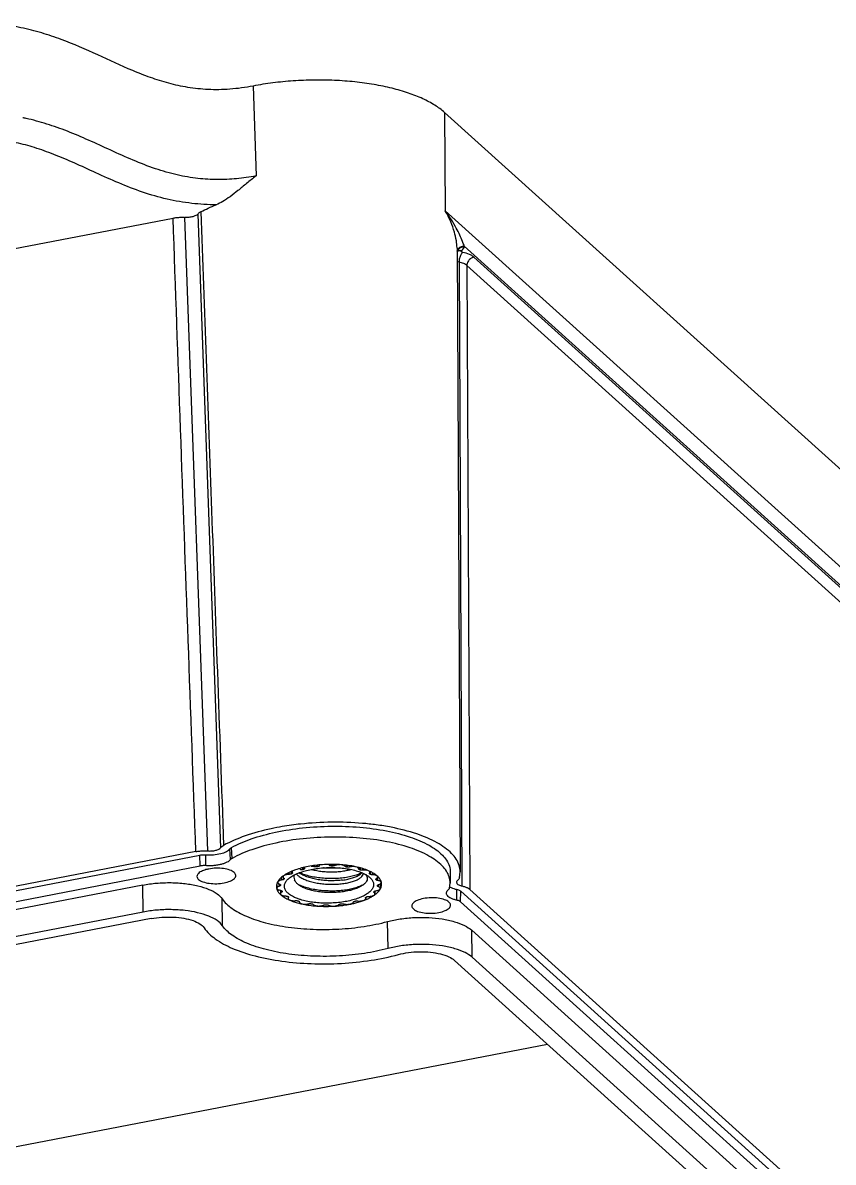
# Model space of a CAD drawing. Header units: millimetres. Extents: x 306 to 1885, y 393 to 1000.
# Drawn here: x 551.2 to 593, y 658.3 to 717 of the extents above; entities that cross this region are included whole.
import ezdxf

# ---------------------------------------------------------------- set-up
doc = ezdxf.new("R2010")
doc.units = ezdxf.units.MM

# ---------------------------------------------------------------- blocks, each defined once
blk = doc.blocks.new('u51')
at = {"color": 7}
for p, q in [((-57.861, 16.079), (-23.443, -14.957)), ((-56.988, 16.263), (-22.54, -14.8)), ((-22.858, -18.37), (-60.184, 15.288)), ((-22.852, -17.816), (-60.178, 15.842)), ((-60.651, 15.197), (-23.327, -18.46)), ((-57.863, 14.71), (-23.422, -16.348)), ((0.847, -5.044), (-27.337, -10.474)), ((-6.909, -16.952), (49.82, -6.021)), ((-6.49, -17.291), (50.169, -6.374)), ((53.953, -7.451), (-9.433, -19.664)), ((53.975, -8.008), (-9.412, -20.222)), ((-9.207, -20.404), (54.175, -8.191)), ((-6.475, -18.681), (50.24, -7.753)), ((-23.443, -14.957), (-23.422, -16.348)), ((-19.112, -15.411), (-19.082, -16.8)), ((-63.32, -16.223), (-22.055, -53.433)), ((-61.442, -16.974), (-23.038, -51.604)), ((-10.577, -16.586), (-10.564, -17.972)), ((-60.731, -17.499), (-23.537, -51.038)), ((-60.372, -17.068), (-23.178, -50.607)), ((-6.49, -17.291), (-6.475, -18.681)), ((-22.852, -17.816), (-22.858, -18.37)), ((-22.657, -17.901), (-22.655, -18.458)), ((-17.959, -18.042), (-17.96, -17.991)), ((-17.96, -17.991), (-17.951, -18.025)), ((-17.954, -18.034), (-17.954, -18.014)), ((-14.539, -17.817), (-14.539, -17.814)), ((-14.539, -17.816), (-14.539, -17.814)), ((-14.539, -17.817), (-14.539, -17.816)), ((-13.981, -18.033), (-13.98, -18.071)), ((-13.962, -18.084), (-13.965, -17.992)), ((-13.962, -18.085), (-13.964, -18.084)), ((-23.178, -50.607), (-23.327, -18.46)), ((-22.772, -50.781), (-22.921, -18.635)), ((-22.321, -19.328), (-22.313, -18.777)), ((-22.274, -18.514), (-22.313, -18.779)), ((-18.705, -18.739), (-18.71, -18.512)), ((-18.607, -18.696), (-18.61, -18.6)), ((-18.562, -18.643), (-18.562, -18.647)), ((-18.432, -18.37), (-18.436, -18.23)), ((-18.394, -18.347), (-18.396, -18.289)), ((-13.651, -18.363), (-13.656, -18.349)), ((-13.626, -18.312), (-13.625, -18.39)), ((-13.575, -18.686), (-13.575, -18.681)), ((-13.574, -18.672), (-13.573, -18.694)), ((-13.561, -18.41), (-13.565, -18.235)), ((-13.511, -18.625), (-13.509, -18.737)), ((-13.376, -18.679), (-13.38, -18.519)), ((-22.789, -19.052), (-22.831, -19.36)), ((-22.667, -51.504), (-22.831, -19.358)), ((-18.571, -19.084), (-18.575, -18.918)), ((-18.492, -19.002), (-18.493, -18.956)), ((-18.487, -18.966), (-18.482, -18.98)), ((-18.487, -18.966), (-18.486, -18.992)), ((-18.292, -19.318), (-18.295, -19.212)), ((-18.183, -19.368), (-18.186, -19.237)), ((-18.173, -19.245), (-18.171, -19.325)), ((-18.172, -19.373), (-18.173, -19.337)), ((-14.258, -19.079), (-14.288, -18.956)), ((-14.177, -19.338), (-14.186, -19.304)), ((-14.176, -19.388), (-14.177, -19.338)), ((-14.148, -19.375), (-14.151, -19.265)), ((-14.136, -19.257), (-14.133, -19.368)), ((-14.019, -19.233), (-14.017, -19.314)), ((-13.748, -19.033), (-13.75, -18.989)), ((-13.741, -18.98), (-13.739, -19.04)), ((-13.701, -19.124), (-13.702, -19.099)), ((-13.646, -18.943), (-13.643, -19.075)), ((-17.795, -19.527), (-17.797, -19.451)), ((-17.669, -19.558), (-17.672, -19.461)), ((-17.653, -19.467), (-17.651, -19.562)), ((-17.598, -19.512), (-17.598, -19.513)), ((-17.598, -19.513), (-17.598, -19.515)), ((-17.597, -19.576), (-17.598, -19.515)), ((-17.128, -19.675), (-17.13, -19.614)), ((-16.999, -19.689), (-17.001, -19.608)), ((-16.978, -19.611), (-16.976, -19.691)), ((-16.89, -19.647), (-16.889, -19.7)), ((-16.357, -19.739), (-16.358, -19.683)), ((-16.237, -19.737), (-16.238, -19.662)), ((-16.214, -19.662), (-16.212, -19.737)), ((-16.101, -19.685), (-16.1, -19.736)), ((-15.558, -19.708), (-15.559, -19.653)), ((-15.458, -19.695), (-15.46, -19.618)), ((-15.436, -19.616), (-15.434, -19.692)), ((-15.309, -19.623), (-15.308, -19.676)), ((-14.808, -19.586), (-14.809, -19.526)), ((-14.738, -19.568), (-14.74, -19.481)), ((-14.72, -19.476), (-14.718, -19.562)), ((-14.592, -19.467), (-14.59, -19.529)), ((-9.727, -19.681), (-9.718, -20.239)), ((-9.433, -19.664), (-9.412, -20.222)), ((-11.072, -20.056), (-11.042, -20.611)), ((-10.999, -19.999), (-10.966, -20.551)), ((-9.819, -20.439), (-8.638, -53.09)), ((-9.301, -53.255), (-10.484, -20.606)), ((-63.286, -21.291), (-22.022, -58.501)), ((3.428, -50.847), (-8.034, -53.056)), ((-22.022, -58.501), (-22.055, -53.433)), ((-12.163, -59.858), (-12.309, -55.226))]:
    blk.add_line(p, q, dxfattribs=at)
for centre, radius, start, end in [((-15.975, -23.895), 6.312, 95.55841, 97.84596), ((-15.94, -24.249), 6.667, 93.96098, 95.564), ((-15.93, -24.371), 6.789, 90.90154, 93.9699), ((-15.931, -24.304), 6.722, 88.70465, 90.90028), ((-15.93, -24.256), 6.674, 87.4049, 88.70362), ((-15.923, -24.107), 6.526, 86.26495, 87.40803), ((-15.909, -23.89), 6.308, 85.36693, 86.26338), ((-15.89, -23.659), 6.076, 83.86334, 85.37048), ((-17.53, -19.442), 1.551, 123.45521, 125.62317), ((-17.329, -19.748), 1.918, 121.14111, 123.43477), ((-17.098, -20.131), 2.364, 116.57901, 121.13692), ((-16.915, -20.497), 2.774, 112.67151, 116.5774), ((-16.973, -20.103), 2.277, 116.43508, 116.87039), ((-16.688, -21.04), 3.362, 109.3671, 112.6699), ((-16.468, -21.663), 4.023, 105.8115, 109.38226), ((-16.295, -22.273), 4.657, 103.03591, 105.81973), ((-16.299, -21.907), 4.206, 105.13234, 105.42148), ((-16.124, -23.006), 5.409, 100.87887, 103.04284), ((-16.033, -23.476), 5.888, 97.83877, 100.88661), ((-15.981, -23.495), 5.827, 96.86952, 97.10218), ((-15.942, -23.899), 6.232, 89.60792, 89.83039), ((-15.844, -23.247), 5.662, 80.3217, 83.88543), ((-15.855, -22.852), 5.181, 82.03487, 82.28649), ((-15.744, -22.659), 5.065, 78.56532, 80.31259), ((-15.64, -22.139), 4.535, 77.00332, 78.5587), ((-15.559, -21.788), 4.175, 75.61604, 76.9994), ((-15.429, -21.298), 3.668, 71.25918, 75.67378), ((-15.448, -21.005), 3.288, 72.62142, 72.96215), ((-15.22, -20.68), 3.016, 68.20114, 71.24613), ((-15.046, -20.241), 2.543, 65.3918, 68.17971), ((-14.956, -20.042), 2.325, 64.20856, 65.36459), ((-14.759, -19.405), 1.542, 58.40494, 58.87779), ((-18.365, -18.713), 0.416, 182.22666, 185.75906), ((-18.325, -18.709), 0.457, 185.82094, 193.02992), ((-18.173, -18.783), 0.62, 153.16482, 154.29163), ((-18.125, -18.808), 0.674, 148.35137, 153.11371), ((-18.039, -18.861), 0.775, 142.66975, 148.33001), ((-18.154, -18.717), 0.414, 170.33978, 171.69664), ((-17.732, -18.988), 0.922, 135.34723, 136.14234), ((-17.167, -19.886), 1.363, 117.50575, 120.34263), ((-15.429, -20.598), 2.112, 62.81075, 66.63079), ((-14.142, -18.69), 0.59, 32.55864, 33.62929), ((-13.983, -18.612), 0.414, 350.33978, 351.69664), ((-13.666, -19.036), 0.635, 80.50548, 80.64007), ((-13.941, -18.557), 0.594, 333.12703, 337.55547), ((-13.864, -18.632), 0.51, 12.99078, 17.80915), ((-13.836, -18.625), 0.481, 11.5219, 12.95711), ((-13.755, -18.614), 0.399, 350.19014, 357.45977), ((-13.748, -18.615), 0.392, 357.5496, 2.23574), ((-18.701, -18.809), 0.0566, 173.06532, 180.57844), ((-18.006, -18.525), 0.832, 224.71309, 225.66537), ((-18.515, -19.092), 0.0568, 181.50532, 194.87758), ((-17.995, -18.639), 0.59, 212.55864, 213.62929), ((-17.23, -17.387), 2.213, 242.78286, 244.21007), ((-17.377, -17.921), 1.544, 238.40515, 238.96901), ((-15.5, -21.432), 2.323, 65.56076, 67.16019), ((-15.246, -20.327), 1.247, 54.67484, 58.24147), ((-14.537, -19.086), 0.279, 359.454, 1.29108), ((-14.542, -19.086), 0.284, 357.76236, 359.45438), ((-15.165, -17.226), 2.277, 296.43508, 296.87039), ((-14.406, -18.341), 0.922, 315.34723, 316.14234), ((-14.487, -18.054), 1.345, 306.30573, 306.96847), ((-17.197, -17.318), 2.29, 244.20448, 244.6076), ((-16.69, -16.324), 3.288, 252.62142, 252.96215), ((-16.283, -14.477), 5.181, 262.03487, 262.28649), ((-16.196, -13.43), 6.232, 269.60792, 269.83039), ((-16.156, -13.833), 5.827, 276.86952, 277.10218), ((-15.838, -15.421), 4.206, 285.13234, 285.42148), ((-15.339, -16.561), 3.069, 292.35741, 292.72857), ((-10.204, -17.76), 1.78, 280.89781, 283.66236), ((-21.744, -51.841), 1.315, 167.67984, 169.62876), ((-19.274, -50.402), 3.951, 197.71662, 198.14207), ((-22.833, -51.094), 0.28, 292.9003, 306.55633), ((-22.992, -51.246), 0.345, 328.29827, 342.34458), ((-22.98, -51.206), 0.34, 328.20404, 338.28288), ((2.25, -46.136), 12.354, 257.32565, 257.77075), ((2.238, -46.193), 12.296, 257.7708, 258.14987)]:
    blk.add_arc(centre, radius, start, end, dxfattribs=at)
for points, start_tangent, end_tangent in [([(-9.636, -16.479), (-10.207, -15.911), (-11.099, -15.419), (-12.264, -15.028), (-13.638, -14.761), (-15.147, -14.631), (-16.707, -14.646), (-18.235, -14.806), (-19.646, -15.1)], (-0.556543, 0.830819), (-0.965559, -0.260185)), ([(-23.443, -14.957), (-23.078, -15.198), (-22.558, -15.4), (-21.926, -15.541), (-21.237, -15.613), (-20.499, -15.616), (-19.768, -15.545), (-19.112, -15.411)], (0.742655, -0.669674), (0.966146, 0.257996)), ([(-19.646, -15.1), (-20.161, -15.202), (-20.737, -15.244), (-21.301, -15.219), (-21.816, -15.131), (-22.246, -14.985), (-22.54, -14.8)], (-0.965559, -0.260185), (-0.742656, 0.669674)), ([(-19.112, -15.411), (-17.905, -15.161), (-16.607, -15.028), (-15.277, -15.016), (-13.995, -15.126), (-12.826, -15.353), (-11.831, -15.685), (-11.07, -16.102), (-10.577, -16.586)], (0.966146, 0.257996), (0.56344, -0.826157)), ([(-19.082, -16.8), (-19.738, -16.935), (-20.47, -17.006), (-21.21, -17.004), (-21.9, -16.933), (-22.534, -16.792), (-23.056, -16.59), (-23.422, -16.348)], (-0.965681, -0.259733), (-0.742655, 0.669674)), ([(-10.564, -17.972), (-11.053, -17.488), (-11.81, -17.071), (-12.803, -16.738), (-13.971, -16.511), (-15.252, -16.401), (-16.582, -16.414), (-17.877, -16.549), (-19.082, -16.8)], (-0.557974, 0.829858), (-0.965681, -0.259733)), ([(-10.577, -16.586), (-10.307, -16.848), (-9.869, -17.079), (-9.3, -17.257), (-8.65, -17.369), (-7.927, -17.414), (-7.184, -17.387), (-6.49, -17.291)], (0.56344, -0.826157), (0.981939, 0.189198)), ([(-6.909, -16.952), (-7.462, -17.023), (-8.048, -17.028), (-8.595, -16.968), (-9.062, -16.848), (-9.419, -16.68), (-9.636, -16.479)], (-0.981939, -0.189198), (-0.556543, 0.830819)), ([(-21.731, -17.268), (-22.052, -17.363), (-22.264, -17.498), (-22.334, -17.653)], (-0.981939, -0.189198), (0.040513, -0.999179)), ([(-20.335, -17.605), (-20.335, -17.599), (-20.417, -17.449), (-20.638, -17.326), (-20.966, -17.248), (-21.35, -17.228), (-21.731, -17.268)], (0.004111, 0.999992), (-0.981939, -0.189198)), ([(-20.938, -17.984), (-20.617, -17.889), (-20.405, -17.754), (-20.335, -17.605)], (0.981939, 0.189198), (0.004111, 0.999992)), ([(-16.036, -17.644), (-16.092, -17.622), (-16.162, -17.606), (-16.24, -17.598), (-16.322, -17.598), (-16.402, -17.607), (-16.474, -17.624), (-16.534, -17.647), (-16.578, -17.676)], (-0.881734, 0.471748), (-0.75116, -0.660121)), ([(-15.247, -17.682), (-15.282, -17.653), (-15.335, -17.629), (-15.402, -17.612), (-15.479, -17.602), (-15.561, -17.601), (-15.641, -17.608), (-15.716, -17.623), (-15.779, -17.645)], (-0.630583, 0.776122), (-0.9122, -0.409745)), ([(-22.852, -17.816), (-22.803, -17.85), (-22.737, -17.879), (-22.657, -17.901)], (0.742655, -0.669674), (0.9772, -0.212321)), ([(-22.657, -17.901), (-22.494, -17.944), (-22.356, -17.999), (-22.247, -18.064), (-22.17, -18.137), (-22.131, -18.214), (-22.125, -18.262)], (0.9772, -0.212321), (-0.012256, -0.999925)), ([(-22.334, -17.653), (-22.252, -17.803), (-22.03, -17.926), (-21.703, -18.004), (-21.319, -18.024), (-20.938, -17.984)], (0.040513, -0.999179), (0.981939, 0.189198)), ([(-18.434, -18.181), (-18.57, -18.295)], (-0.812556, -0.582883), (-0.71401, -0.700135)), ([(-18.119, -18.096), (-18.2, -18.102), (-18.276, -18.116), (-18.341, -18.137), (-18.392, -18.163), (-18.424, -18.194), (-18.436, -18.227), (-18.436, -18.23)], (-0.999837, -0.018034), (0.032766, -0.999463)), ([(-18.13, -19.112), (-18.179, -19.071), (-18.296, -18.937), (-18.358, -18.797), (-18.364, -18.653), (-18.313, -18.51), (-18.206, -18.37), (-18.048, -18.238), (-17.958, -18.18)], (-0.785794, 0.618488), (0.859496, 0.511142)), ([(-18.002, -18.072), (-18.035, -18.085), (-18.075, -18.093), (-18.119, -18.096)], (-0.892024, -0.451987), (-0.999837, -0.018034)), ([(-17.958, -18.043), (-17.963, -18.049), (-17.986, -18.064)], (-0.603815, -0.797124), (-0.895433, -0.445197)), ([(-17.546, -17.862), (-17.626, -17.857), (-17.708, -17.861), (-17.785, -17.874), (-17.853, -17.893), (-17.907, -17.919), (-17.943, -17.949), (-17.959, -17.981), (-17.96, -17.991)], (-0.993815, 0.111051), (0.031919, -0.99949)), ([(-17.958, -18.18), (-17.84, -18.116), (-17.589, -18.007), (-17.3, -17.915), (-16.981, -17.841)], (0.859496, 0.511142), (0.981939, 0.189198)), ([(-17.952, -18.031), (-17.958, -18.043)], (-0.228814, -0.97347), (-0.603815, -0.797124)), ([(-17.951, -18.025), (-17.952, -18.031)], (0.027676, -0.999617), (-0.228814, -0.97347)), ([(-17.417, -17.853), (-17.458, -17.861), (-17.502, -17.864), (-17.546, -17.862)], (-0.963994, -0.265923), (-0.993815, 0.111051)), ([(-17.328, -17.802), (-17.34, -17.82), (-17.363, -17.835), (-17.397, -17.847)], (-0.289178, -0.957275), (-0.965324, -0.261055)), ([(-16.828, -17.706), (-16.9, -17.692), (-16.979, -17.686), (-17.061, -17.688), (-17.14, -17.698), (-17.21, -17.717), (-17.267, -17.741), (-17.308, -17.77), (-17.328, -17.802)], (-0.964741, 0.263202), (-0.289178, -0.957275)), ([(-16.981, -17.841), (-16.64, -17.788), (-16.284, -17.756), (-15.924, -17.747), (-15.566, -17.76), (-15.222, -17.795), (-14.898, -17.852), (-14.602, -17.928), (-14.535, -17.95)], (0.981939, 0.189198), (0.947804, -0.318854)), ([(-16.701, -17.713), (-16.745, -17.716), (-16.789, -17.714), (-16.828, -17.706)], (-0.992327, -0.123641), (-0.964741, 0.263202)), ([(-16.578, -17.676), (-16.603, -17.691), (-16.637, -17.703), (-16.678, -17.71)], (-0.75116, -0.660121), (-0.992821, -0.119611)), ([(-15.923, -17.667), (-15.966, -17.664), (-16.005, -17.656), (-16.036, -17.644)], (-0.999996, 0.002961), (-0.881734, 0.471748)), ([(-15.779, -17.645), (-15.813, -17.657), (-15.855, -17.664), (-15.899, -17.667)], (-0.9122, -0.409745), (-0.999977, 0.006844)), ([(-15.159, -17.718), (-15.198, -17.71), (-15.228, -17.698), (-15.247, -17.682)], (-0.990951, 0.134223), (-0.630583, 0.776122)), ([(-15.008, -17.715), (-15.049, -17.722), (-15.093, -17.724), (-15.137, -17.721)], (-0.971919, -0.235315), (-0.990352, 0.138574)), ([(-14.539, -17.814), (-14.549, -17.784), (-14.58, -17.754), (-14.629, -17.729), (-14.694, -17.71), (-14.769, -17.699), (-14.85, -17.696), (-14.932, -17.701), (-15.008, -17.715)], (-0.029555, 0.999563), (-0.971919, -0.235315)), ([(-14.533, -17.833), (-14.539, -17.817)], (-0.591737, 0.806131), (-0.030554, 0.999533)), ([(-14.535, -17.95), (-14.343, -18.023), (-14.127, -18.134), (-13.958, -18.258), (-13.841, -18.391), (-13.779, -18.532), (-13.774, -18.676), (-13.825, -18.819), (-13.931, -18.959), (-13.988, -19.012)], (0.947804, -0.318854), (-0.755143, -0.65556)), ([(-14.484, -17.862), (-14.514, -17.849), (-14.533, -17.833)], (-0.956109, 0.293012), (-0.591737, 0.806131)), ([(-14.341, -17.878), (-14.385, -17.879), (-14.428, -17.876), (-14.466, -17.867)], (-0.995189, -0.097977), (-0.954349, 0.298693)), ([(-13.965, -17.992), (-13.971, -17.968), (-13.998, -17.938), (-14.043, -17.912), (-14.105, -17.892), (-14.179, -17.879), (-14.259, -17.874), (-14.341, -17.878)], (-0.038399, 0.999263), (-0.995189, -0.097977)), ([(-13.988, -18.053), (-13.988, -18.051), (-13.981, -18.033)], (-0.038456, 0.99926), (0.632691, 0.774404)), ([(-13.964, -18.084), (-13.983, -18.068), (-13.988, -18.053)], (-0.856877, 0.515521), (-0.038456, 0.99926)), ([(-13.981, -18.033), (-13.965, -18.001), (-13.965, -17.992)], (0.632691, 0.774404), (-0.038399, 0.999263)), ([(-13.842, -18.117), (-13.885, -18.113), (-13.923, -18.105), (-13.951, -18.092)], (-0.999608, 0.027997), (-0.851762, 0.523929)), ([(-13.757, -18.051), (-13.944, -17.949)], (-0.850676, 0.52569), (-0.90035, 0.435167)), ([(-13.565, -18.235), (-13.569, -18.218), (-13.591, -18.187), (-13.633, -18.16), (-13.692, -18.138), (-13.763, -18.124), (-13.842, -18.117)], (-0.026693, 0.999644), (-0.999608, 0.027997)), ([(-13.627, -18.141), (-13.757, -18.051)], (-0.785818, 0.618458), (-0.850676, 0.52569)), ([(-13.545, -18.214), (-13.627, -18.141)], (-0.708834, 0.705376), (-0.785818, 0.618458)), ([(-6.475, -18.681), (-7.177, -18.778), (-7.931, -18.804), (-8.662, -18.756), (-9.316, -18.639), (-9.876, -18.46), (-10.298, -18.233), (-10.564, -17.972)], (-0.981939, -0.189198), (-0.557974, 0.829858)), ([(-22.921, -18.635), (-23.088, -18.589), (-23.225, -18.53), (-23.327, -18.46)], (-0.9772, 0.212321), (-0.742655, 0.669674)), ([(-22.644, -18.822), (-22.665, -18.76), (-22.763, -18.687), (-22.921, -18.635)], (-0.047614, 0.998866), (-0.9772, 0.212321)), ([(-22.655, -18.458), (-22.738, -18.435), (-22.806, -18.405), (-22.858, -18.37)], (-0.9772, 0.212321), (-0.742655, 0.669674)), ([(-22.495, -18.501), (-22.655, -18.458)], (-0.950862, 0.309614), (-0.9772, 0.212321)), ([(-22.36, -18.555), (-22.495, -18.501)], (-0.900212, 0.435452), (-0.950862, 0.309614)), ([(-22.285, -18.596), (-22.358, -18.555), (-22.36, -18.555)], (-0.843427, 0.537244), (-0.900212, 0.435452)), ([(-22.311, -18.779), (-22.264, -19.102), (-21.905, -19.668), (-21.222, -20.175), (-20.245, -20.6), (-19.043, -20.914), (-17.663, -21.104), (-16.206, -21.156), (-14.729, -21.069), (-13.337, -20.848), (-12.091, -20.503), (-11.072, -20.056)], (-0.00701, -0.999975), (0.875395, 0.483409)), ([(-22.231, -18.452), (-22.251, -18.472), (-22.266, -18.493), (-22.274, -18.514)], (-0.757605, -0.652714), (-0.268751, -0.96321)), ([(-22.125, -18.262), (-22.128, -18.295), (-22.161, -18.375), (-22.231, -18.452)], (-0.012256, -0.999925), (-0.757605, -0.652714)), ([(-18.732, -18.514), (-18.781, -18.698), (-18.781, -18.73)], (-0.433745, -0.901036), (0.038564, -0.999256)), ([(-18.626, -18.703), (-18.686, -18.727), (-18.729, -18.755), (-18.753, -18.787), (-18.757, -18.802)], (-0.956097, -0.29305), (-0.120069, -0.992766)), ([(-18.491, -18.386), (-18.565, -18.402), (-18.628, -18.424), (-18.675, -18.452), (-18.703, -18.483), (-18.71, -18.512)], (-0.989319, -0.145765), (0.01242, -0.999923)), ([(-18.71, -18.512), (-18.71, -18.515), (-18.696, -18.547), (-18.662, -18.576), (-18.61, -18.6)], (0.01242, -0.999923), (0.943775, -0.330589)), ([(-18.57, -18.295), (-18.656, -18.391)], (-0.71401, -0.700135), (-0.605529, -0.795823)), ([(-18.564, -18.657), (-18.573, -18.674), (-18.594, -18.69), (-18.626, -18.703)], (-0.144393, -0.98952), (-0.956097, -0.29305)), ([(-18.61, -18.6), (-18.582, -18.614), (-18.566, -18.63), (-18.562, -18.643)], (0.943775, -0.330589), (0.046772, -0.998906)), ([(-18.432, -18.371), (-18.451, -18.378), (-18.491, -18.386)], (-0.92583, -0.377941), (-0.989319, -0.145765)), ([(-18.436, -18.23), (-18.426, -18.259), (-18.396, -18.289)], (0.032766, -0.999463), (0.820681, -0.571387)), ([(-18.397, -18.349), (-18.419, -18.365), (-18.432, -18.371)], (-0.692844, -0.721088), (-0.92583, -0.377941)), ([(-18.396, -18.289), (-18.38, -18.305), (-18.377, -18.317)], (0.820681, -0.571387), (0.042201, -0.999109)), ([(-18.377, -18.317), (-18.377, -18.322), (-18.388, -18.34)], (0.042201, -0.999109), (-0.702783, -0.711404)), ([(-17.966, -19.221), (-18.023, -19.123), (-18.041, -19.002), (-18.005, -18.881), (-17.917, -18.763), (-17.801, -18.668)], (-0.616098, 0.787669), (0.823657, 0.567089)), ([(-16.765, -18.754), (-17.033, -18.799), (-17.275, -18.862), (-17.481, -18.939), (-17.644, -19.026), (-17.762, -19.122), (-17.833, -19.224), (-17.85, -19.279)], (-0.991574, -0.129538), (-0.178813, -0.983883)), ([(-17.801, -18.668), (-17.779, -18.653), (-17.595, -18.553), (-17.367, -18.465), (-17.104, -18.393), (-16.817, -18.34)], (0.823657, 0.567089), (0.989462, 0.144794)), ([(-17.796, -18.677), (-17.695, -18.629), (-17.456, -18.54), (-17.177, -18.468), (-16.868, -18.414), (-16.537, -18.382), (-16.192, -18.371), (-15.844, -18.384), (-15.502, -18.419), (-15.174, -18.477), (-14.871, -18.556), (-14.6, -18.655), (-14.591, -18.659)], (0.886704, 0.462337), (0.917496, -0.397746)), ([(-16.817, -18.34), (-16.522, -18.307), (-16.213, -18.294), (-15.903, -18.301), (-15.605, -18.327), (-15.322, -18.373), (-15.06, -18.437), (-14.826, -18.517), (-14.628, -18.612), (-14.582, -18.639)], (0.989462, 0.144794), (0.849768, -0.527157)), ([(-14.386, -19.25), (-14.459, -19.18), (-14.62, -19.067), (-14.819, -18.968), (-15.053, -18.882), (-15.314, -18.813), (-15.592, -18.763), (-15.884, -18.731), (-16.185, -18.719), (-16.483, -18.727), (-16.765, -18.754)], (-0.679803, 0.733395), (-0.991574, -0.129538)), ([(-14.582, -18.639), (-14.47, -18.718), (-14.372, -18.814)], (0.849768, -0.527157), (0.641913, -0.766777)), ([(-13.655, -18.349), (-13.655, -18.346), (-13.647, -18.328), (-13.626, -18.312)], (-0.039466, 0.999221), (0.871568, 0.490275)), ([(-13.562, -18.41), (-13.599, -18.401), (-13.628, -18.388), (-13.645, -18.372)], (-0.986686, 0.162638), (-0.538126, 0.842864)), ([(-13.626, -18.312), (-13.587, -18.283), (-13.567, -18.251), (-13.565, -18.235)], (0.871568, 0.490275), (-0.026693, 0.999644)), ([(-13.571, -18.699), (-13.575, -18.686)], (-0.488212, 0.872725), (-0.046772, 0.998906)), ([(-13.574, -18.672), (-13.564, -18.654), (-13.543, -18.638), (-13.511, -18.625)], (0.144393, 0.98952), (0.956097, 0.29305)), ([(-13.528, -18.728), (-13.555, -18.715), (-13.571, -18.699)], (-0.943775, 0.330589), (-0.488212, 0.872725)), ([(-13.38, -18.519), (-13.381, -18.509), (-13.399, -18.477), (-13.438, -18.449), (-13.493, -18.426), (-13.561, -18.411)], (-0.010871, 0.999941), (-0.986301, 0.164955)), ([(-13.429, -18.362), (-13.451, -18.328), (-13.545, -18.214)], (-0.497989, 0.867183), (-0.708834, 0.705376)), ([(-13.428, -18.809), (-13.441, -18.781), (-13.475, -18.752), (-13.528, -18.728)], (-0.19527, 0.980749), (-0.943775, 0.330589)), ([(-13.511, -18.625), (-13.452, -18.602), (-13.408, -18.573), (-13.384, -18.542), (-13.38, -18.519)], (0.956097, 0.29305), (-0.010871, 0.999941)), ([(-13.379, -18.476), (-13.429, -18.362)], (-0.305261, 0.952269), (-0.497989, 0.867183)), ([(-13.392, -18.784), (-13.362, -18.682)], (0.381066, 0.924548), (0.169224, 0.985578)), ([(-13.356, -18.599), (-13.365, -18.529)], (-0.038564, 0.999256), (-0.199688, 0.97986)), ([(-9.265, -19.129), (-9.265, -19.124), (-9.347, -18.973), (-9.568, -18.85), (-9.896, -18.772), (-10.28, -18.752), (-10.661, -18.792)], (0.004111, 0.999992), (-0.981939, -0.189198)), ([(-22.829, -19.36), (-22.777, -19.691), (-22.389, -20.303), (-21.645, -20.855), (-20.589, -21.314), (-19.279, -21.656), (-18.497, -21.784)], (0.010796, -0.999942), (0.991173, -0.132573)), ([(-22.789, -19.052), (-22.757, -18.987), (-22.699, -18.924)], (0.267703, 0.963501), (0.757574, 0.652749)), ([(-22.699, -18.924), (-22.645, -18.843), (-22.644, -18.822)], (0.757574, 0.652749), (-0.047614, 0.998866)), ([(-11.042, -20.611), (-12.065, -21.059), (-13.315, -21.405), (-14.711, -21.627), (-16.193, -21.715), (-17.655, -21.662), (-19.04, -21.471), (-20.246, -21.157), (-21.226, -20.73), (-21.911, -20.222), (-22.271, -19.654), (-22.319, -19.33)], (-0.875395, -0.483409), (0.00701, 0.999975)), ([(-18.77, -18.812), (-18.687, -19.001), (-18.597, -19.11)], (0.224168, -0.974551), (0.703527, -0.710668)), ([(-18.757, -18.809), (-18.756, -18.82), (-18.741, -18.848)], (0.010871, -0.999941), (0.651695, -0.758481)), ([(-18.741, -18.848), (-18.738, -18.851), (-18.7, -18.88), (-18.644, -18.902), (-18.575, -18.918)], (0.651695, -0.758481), (0.986686, -0.162638)), ([(-18.587, -19.12), (-18.38, -19.277), (-18.242, -19.355)], (0.715241, -0.698878), (0.889231, -0.457458)), ([(-18.575, -18.918), (-18.538, -18.927), (-18.51, -18.94), (-18.493, -18.956)], (0.986686, -0.162638), (0.538126, -0.842864)), ([(-18.511, -19.017), (-18.55, -19.046), (-18.57, -19.078), (-18.572, -19.094)], (-0.871568, -0.490275), (0.026693, -0.999644)), ([(-18.482, -18.98), (-18.482, -18.983), (-18.49, -19.001), (-18.511, -19.017)], (0.039466, -0.999221), (-0.871568, -0.490275)), ([(-18.498, -19.172), (-18.446, -19.191), (-18.374, -19.205), (-18.295, -19.212)], (0.910945, -0.412528), (0.999608, -0.027997)), ([(-18.295, -19.212), (-18.252, -19.215), (-18.215, -19.224), (-18.186, -19.237)], (0.999608, -0.027997), (0.851762, -0.523929)), ([(-18.173, -19.245), (-18.155, -19.261), (-18.149, -19.276)], (0.856877, -0.515521), (0.038456, -0.99926)), ([(-18.157, -19.296), (-18.172, -19.328), (-18.173, -19.337)], (-0.632691, -0.774404), (0.038399, -0.999263)), ([(-18.173, -19.337), (-18.166, -19.36), (-18.145, -19.387)], (0.038399, -0.999263), (0.762633, -0.646832)), ([(-18.149, -19.276), (-18.149, -19.278), (-18.157, -19.296)], (0.038456, -0.99926), (-0.632691, -0.774404)), ([(-15.156, -19.487), (-15.497, -19.541), (-15.853, -19.573), (-16.214, -19.582), (-16.571, -19.569), (-16.916, -19.534), (-17.24, -19.477), (-17.535, -19.4), (-17.794, -19.305), (-18.01, -19.195), (-18.13, -19.112)], (-0.981939, -0.189198), (-0.785794, 0.618488)), ([(-17.768, -19.312), (-17.65, -19.258), (-17.646, -19.256)], (0.891009, 0.453987), (0.923223, 0.384265)), ([(-17.658, -19.222), (-17.767, -19.315)], (-0.82362, -0.567142), (-0.670897, -0.741551)), ([(-16.761, -18.937), (-17.034, -18.984), (-17.278, -19.048), (-17.486, -19.126), (-17.651, -19.217), (-17.658, -19.222)], (-0.991574, -0.129538), (-0.82362, -0.567142)), ([(-17.646, -19.256), (-17.405, -19.171), (-17.122, -19.101), (-16.81, -19.051), (-16.476, -19.021), (-16.13, -19.013), (-15.782, -19.029), (-15.441, -19.067), (-15.117, -19.128), (-14.817, -19.21), (-14.599, -19.291)], (0.923223, 0.384265), (0.921502, -0.388373)), ([(-16.761, -18.937), (-16.479, -18.911), (-16.181, -18.903), (-15.88, -18.915), (-15.588, -18.946), (-15.31, -18.996), (-15.049, -19.065), (-14.815, -19.151), (-14.616, -19.251), (-14.59, -19.267)], (0.991574, 0.129538), (0.849798, -0.527109)), ([(-15.167, -19.486), (-15.299, -19.455), (-15.577, -19.404), (-15.869, -19.373), (-16.17, -19.361), (-16.468, -19.369), (-16.75, -19.396)], (-0.967112, 0.254351), (-0.991574, -0.129538)), ([(-13.988, -19.012), (-14.09, -19.091), (-14.297, -19.213), (-14.549, -19.321), (-14.837, -19.414), (-15.156, -19.487)], (-0.755143, -0.65556), (-0.981939, -0.189198)), ([(-14.372, -18.814), (-14.356, -18.834), (-14.288, -18.956)], (0.641913, -0.766777), (0.335135, -0.94217)), ([(-14.259, -19.08), (-14.288, -18.956)], (-0.071686, 0.997427), (-0.382176, 0.92409)), ([(-14.284, -19.208), (-14.276, -19.189), (-14.258, -19.097)], (0.390121, 0.920763), (0.039002, 0.999239)), ([(-14.186, -19.304), (-14.185, -19.297), (-14.174, -19.28), (-14.151, -19.265)], (-0.027676, 0.999617), (0.895433, 0.445197)), ([(-14.153, -19.391), (-13.875, -19.256)], (0.922341, 0.386376), (0.870539, 0.4921)), ([(-14.136, -19.257), (-14.103, -19.244), (-14.063, -19.236), (-14.019, -19.233)], (0.892024, 0.451987), (0.999837, 0.018034)), ([(-14.019, -19.233), (-13.938, -19.227), (-13.862, -19.213), (-13.796, -19.192), (-13.757, -19.173)], (0.999837, 0.018034), (0.857283, 0.514846)), ([(-13.875, -19.256), (-13.817, -19.222), (-13.691, -19.138)], (0.870539, 0.4921), (0.805847, 0.592124)), ([(-13.76, -19.012), (-13.76, -19.006), (-13.75, -18.989)], (-0.042201, 0.999109), (0.702783, 0.711404)), ([(-13.741, -19.04), (-13.757, -19.024), (-13.76, -19.012)], (-0.820681, 0.571387), (-0.042201, 0.999109)), ([(-13.741, -18.98), (-13.719, -18.964), (-13.686, -18.951), (-13.646, -18.943)], (0.692844, 0.721088), (0.989319, 0.145765)), ([(-13.702, -19.099), (-13.711, -19.07), (-13.741, -19.04)], (-0.032766, 0.999463), (-0.820681, 0.571387)), ([(-13.713, -19.134), (-13.702, -19.102), (-13.702, -19.099)], (0.554864, 0.831941), (-0.032766, 0.999463)), ([(-13.678, -19.129), (-13.482, -18.938), (-13.411, -18.826)], (0.798944, 0.601406), (0.451345, 0.89235)), ([(-13.646, -18.943), (-13.572, -18.927), (-13.51, -18.905), (-13.463, -18.877), (-13.451, -18.867)], (0.989319, 0.145765), (0.719982, 0.693993)), ([(-13.451, -18.867), (-13.434, -18.846), (-13.427, -18.817)], (0.719982, 0.693993), (-0.01242, 0.999923)), ([(-13.427, -18.817), (-13.427, -18.813), (-13.428, -18.809)], (-0.01242, 0.999923), (-0.19527, 0.980749)), ([(-10.661, -18.792), (-10.982, -18.887), (-11.194, -19.022), (-11.264, -19.177)], (-0.981939, -0.189198), (0.040513, -0.999179)), ([(-11.264, -19.177), (-11.182, -19.327), (-10.96, -19.45), (-10.633, -19.528), (-10.249, -19.548), (-9.867, -19.508)], (0.040513, -0.999179), (0.981939, 0.189198)), ([(-9.784, -19.49), (-9.547, -19.413), (-9.335, -19.278), (-9.265, -19.129)], (0.97167, 0.236343), (0.004111, 0.999992)), ([(-18.178, -19.387), (-17.886, -19.504), (-17.616, -19.585)], (0.903388, -0.428824), (0.968615, -0.248566)), ([(-18.032, -19.437), (-17.959, -19.45), (-17.878, -19.455), (-17.797, -19.451)], (0.971304, -0.237842), (0.995189, 0.097977)), ([(-17.797, -19.451), (-17.752, -19.449), (-17.71, -19.453), (-17.672, -19.461)], (0.995189, 0.097977), (0.954349, -0.298693)), ([(-17.653, -19.467), (-17.623, -19.48), (-17.604, -19.495), (-17.598, -19.512)], (0.956109, -0.293012), (0.030554, -0.999533)), ([(-17.616, -19.585), (-17.245, -19.663), (-16.509, -19.741), (-15.737, -19.731), (-14.992, -19.635)], (0.968615, -0.248566), (0.981939, 0.189198)), ([(-17.598, -19.515), (-17.588, -19.545), (-17.557, -19.574), (-17.515, -19.597)], (0.029555, -0.999563), (0.924106, -0.382136)), ([(-17.396, -19.627), (-17.368, -19.63), (-17.287, -19.633), (-17.206, -19.627), (-17.13, -19.614)], (0.991354, -0.131218), (0.971919, 0.235315)), ([(-16.75, -19.396), (-17.012, -19.44), (-17.191, -19.484)], (-0.991574, -0.129538), (-0.963047, -0.269334)), ([(-17.13, -19.614), (-17.088, -19.607), (-17.044, -19.605), (-17.001, -19.608)], (0.971919, 0.235315), (0.990352, -0.138574)), ([(-16.978, -19.611), (-16.94, -19.619), (-16.909, -19.631), (-16.89, -19.647)], (0.990951, -0.134223), (0.630583, -0.776122)), ([(-16.89, -19.647), (-16.855, -19.676), (-16.802, -19.699), (-16.737, -19.717)], (0.630583, -0.776122), (0.982345, -0.18708)), ([(-16.639, -19.728), (-16.577, -19.728), (-16.496, -19.721), (-16.421, -19.705), (-16.358, -19.683)], (0.999079, -0.042913), (0.9122, 0.409745)), ([(-16.604, -19.563), (-16.463, -19.552), (-16.166, -19.544), (-15.865, -19.556), (-15.777, -19.564)], (0.995581, 0.093905), (0.995664, -0.093021)), ([(-16.358, -19.683), (-16.324, -19.672), (-16.283, -19.664), (-16.238, -19.662)], (0.9122, 0.409745), (0.999977, -0.006844)), ([(-16.214, -19.662), (-16.171, -19.665), (-16.132, -19.673), (-16.101, -19.685)], (0.999996, -0.002961), (0.881734, -0.471748)), ([(-15.559, -19.653), (-15.535, -19.638), (-15.5, -19.626), (-15.46, -19.618)], (0.75116, 0.660121), (0.992821, 0.119611)), ([(-15.436, -19.616), (-15.392, -19.613), (-15.348, -19.615), (-15.309, -19.623)], (0.992327, 0.123641), (0.964741, -0.263202)), ([(-15.309, -19.623), (-15.238, -19.637), (-15.158, -19.643)], (0.964741, -0.263202), (0.999688, -0.02497)), ([(-14.992, -19.635), (-14.334, -19.461), (-14.172, -19.399)], (0.981939, 0.189198), (0.924825, 0.380393)), ([(-14.809, -19.526), (-14.798, -19.509), (-14.774, -19.494), (-14.74, -19.481)], (0.289178, 0.957275), (0.965324, 0.261055)), ([(-14.72, -19.476), (-14.679, -19.468), (-14.635, -19.465), (-14.592, -19.467)], (0.963994, 0.265923), (0.993815, -0.111051)), ([(-10.999, -19.999), (-10.921, -19.923), (-10.81, -19.854), (-10.671, -19.794), (-10.507, -19.744), (-10.324, -19.707), (-10.129, -19.683), (-9.927, -19.675), (-9.727, -19.681)], (0.622803, 0.782379), (0.997719, -0.06751)), ([(-9.727, -19.681), (-9.628, -19.683), (-9.528, -19.678), (-9.433, -19.664)], (0.997719, -0.06751), (0.981939, 0.189198)), ([(-11.072, -20.056), (-11.043, -20.038), (-11.018, -20.019), (-10.999, -19.999)], (0.875395, 0.483409), (0.622803, 0.782379)), ([(-10.966, -20.551), (-10.998, -20.582), (-11.042, -20.611)], (-0.622803, -0.782379), (-0.875395, -0.483409)), ([(-9.718, -20.239), (-10.11, -20.242), (-10.492, -20.303), (-10.79, -20.414), (-10.966, -20.551)], (-0.997719, 0.06751), (-0.622803, -0.782379)), ([(-9.819, -20.439), (-10.029, -20.44), (-10.23, -20.472), (-10.387, -20.531), (-10.484, -20.606)], (-0.997719, 0.06751), (-0.62285, -0.782341)), ([(-9.207, -20.404), (-9.406, -20.433), (-9.612, -20.445), (-9.819, -20.439)], (-0.981939, -0.189198), (-0.997719, 0.06751)), ([(-9.412, -20.222), (-9.511, -20.236), (-9.614, -20.242), (-9.718, -20.239)], (-0.981939, -0.189198), (-0.997719, 0.06751)), ([(-9.207, -20.404), (-8.813, -31.287), (-8.419, -42.171), (-8.034, -53.056)], (0.036155, -0.999346), (0.036155, -0.999346)), ([(-13.66, -21.693), (-13.091, -21.583), (-11.742, -21.21), (-10.635, -20.726)], (0.98568, 0.168627), (0.875586, 0.483062)), ([(-10.484, -20.606), (-10.547, -20.668), (-10.635, -20.726)], (-0.62285, -0.782341), (-0.875586, -0.483062)), ([(-9.466, -53.38), (-9.738, -45.799), (-10.019, -37.973), (-10.315, -29.691), (-10.635, -20.726)], (-0.035893, 0.999356), (-0.035676, 0.999363)), ([(-18.497, -21.784), (-17.789, -21.861), (-16.201, -21.918), (-14.606, -21.824), (-13.66, -21.693)], (0.991173, -0.132573), (0.98568, 0.168627)), ([(-23.537, -51.038), (-23.356, -50.955), (-23.225, -50.798), (-23.178, -50.607)], (0.981939, 0.189198), (-0.006643, 0.999978)), ([(-23.537, -51.038), (-23.304, -51.18), (-22.969, -51.284)], (0.741967, -0.670437), (0.977163, -0.212491)), ([(-23.178, -50.607), (-23.012, -50.708), (-22.772, -50.781)], (0.744095, -0.668074), (0.978423, -0.206614)), ([(-22.868, -51.166), (-22.796, -50.982), (-22.773, -50.781)], (0.492119, 0.870528), (-0.017668, 0.999844)), ([(-22.772, -50.781), (-22.67, -50.81)], (0.975067, -0.221911), (0.94035, -0.340208)), ([(-23.038, -51.604), (-22.841, -51.558), (-22.699, -51.428)], (0.999961, -0.008888), (0.526577, 0.850127)), ([(-22.903, -51.37), (-22.987, -51.465), (-23.029, -51.56)], (-0.752818, -0.658228), (-0.211671, -0.977341)), ([(-23.029, -51.56), (-22.833, -51.515), (-22.691, -51.386)], (0.999894, -0.014552), (0.527591, 0.849499)), ([(-23.029, -51.632), (-22.949, -51.855), (-22.815, -52.168), (-22.63, -52.538), (-22.381, -52.961), (-22.055, -53.433)], (0.31136, -0.950292), (0.5994, -0.80045)), ([(-22.969, -51.284), (-22.868, -51.166)], (0.823318, 0.567581), (0.492119, 0.870528)), ([(-22.969, -51.284), (-22.931, -51.295), (-22.906, -51.307), (-22.893, -51.318), (-22.887, -51.33), (-22.886, -51.342), (-22.889, -51.353), (-22.895, -51.362), (-22.903, -51.37)], (0.977379, -0.211496), (-0.752727, -0.658333)), ([(-22.903, -51.37), (-22.724, -51.352)], (0.986547, -0.163478), (0.921641, 0.388043)), ([(-22.667, -51.501), (-22.667, -51.523), (-22.633, -51.889), (-22.531, -52.336), (-22.346, -52.853), (-22.055, -53.433)], (0.006651, -0.999978), (0.50209, -0.864815)), ([(-9.466, -53.38), (-9.845, -53.565), (-10.255, -53.736)], (-0.885038, -0.465519), (-0.932085, -0.362239)), ([(-9.466, -53.38), (-9.399, -53.341), (-9.344, -53.299), (-9.301, -53.255)], (0.885038, 0.465519), (0.630395, 0.776275)), ([(-9.301, -53.255), (-9.2, -53.179), (-9.043, -53.121), (-8.847, -53.091), (-8.638, -53.09)], (0.630395, 0.776275), (0.997719, -0.06751)), ([(-8.034, -53.056), (-8.23, -53.083), (-8.434, -53.095), (-8.638, -53.09)], (-0.982741, -0.184986), (-0.997719, 0.06751)), ([(-12.309, -55.226), (-11.819, -54.834), (-11.375, -54.473), (-10.968, -54.157), (-10.593, -53.906), (-10.255, -53.736)], (0.791658, 0.610964), (0.932086, 0.362237)), ([(-10.255, -53.736), (-8.999, -53.813), (-7.725, -54.032), (-6.461, -54.393), (-5.237, -54.862), (-4.059, -55.385), (-2.934, -55.897), (-1.882, -56.337), (-0.894, -56.686), (0.048, -56.939), (0.943, -57.099), (1.778, -57.171), (2.529, -57.175), (3.198, -57.133), (3.829, -57.058), (4.496, -56.945)], (0.999971, -0.007615), (0.981938, 0.189203)), ([(-12.309, -55.226), (-11.3, -55.081), (-10.32, -55.037), (-9.316, -55.097), (-8.25, -55.278), (-7.123, -55.598), (-5.972, -56.038), (-4.818, -56.551), (-3.681, -57.068), (-2.586, -57.527), (-1.522, -57.902), (-0.46, -58.189)], (0.981945, 0.189169), (0.975634, -0.219406)), ([(-22.022, -58.501), (-21.528, -58.869), (-20.905, -59.203), (-20.163, -59.496), (-19.321, -59.741), (-18.391, -59.934), (-17.398, -60.071), (-16.356, -60.149), (-15.292, -60.166), (-14.223, -60.123), (-13.173, -60.02), (-12.163, -59.858)], (0.742655, -0.669674), (0.981939, 0.189198)), ([(-12.163, -59.858), (-10.955, -59.696), (-9.836, -59.68), (-8.792, -59.79), (-7.808, -60.003), (-6.867, -60.298), (-5.953, -60.654), (-4.149, -61.462), (-2.27, -62.256), (-1.263, -62.594), (-0.192, -62.864), (0.961, -63.045), (2.21, -63.114), (4.117, -62.99)], (0.981939, 0.189198), (0.991352, 0.13123))]:
    blk.add_spline(points, degree=3, dxfattribs=dict(at, start_tangent=start_tangent, end_tangent=end_tangent))
blk = doc.blocks.new('u15')
blk.add_blockref('u51', (-79.896, 115.482))

msp = doc.modelspace()

# ---------------------------------------------------------------- block references
at = {"rotation": 180}
msp.add_blockref('u15', (471.008, 769.39), dxfattribs=at)

doc.saveas('drawing.dxf')
